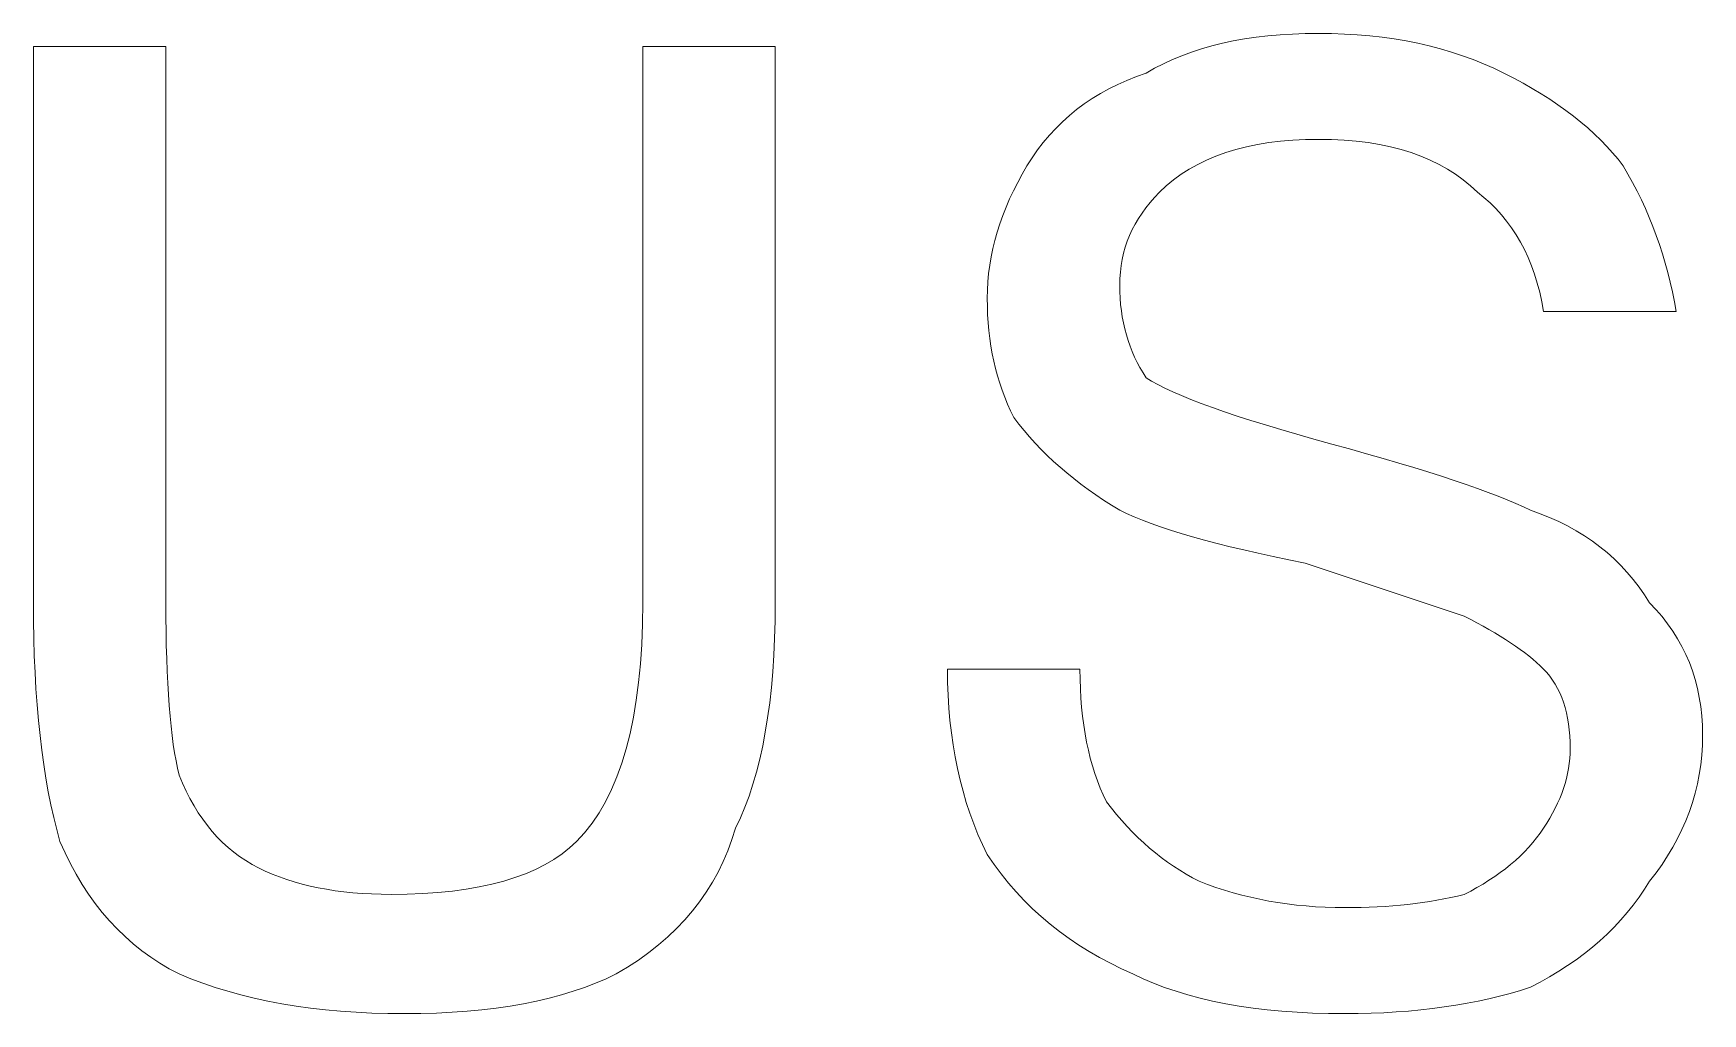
# Model space of a CAD drawing. Extents: x -194 to 239, y -574 to -265.
# Drawn here: x -98.099 to -96.992, y -314.918 to -314.268 of the extents above; entities that cross this region are included whole.
import ezdxf

# ---------------------------------------------------------------- set-up
doc = ezdxf.new("R2010")
doc.units = 0
doc.header["$LTSCALE"] = 0.5
doc.layers.add('VISIBLE', color=7, linetype='CONTINUOUS', lineweight=0)

msp = doc.modelspace()

# ---------------------------------------------------------------- linework, layer by layer
at = {"layer": 'VISIBLE', "color": 7, "lineweight": 5}
for p, q in [((-98.09864, -314.27634), (-98.01079, -314.27634)), ((-98.09864, -314.6453), (-98.09864, -314.27634)), ((-98.01079, -314.27634), (-98.01079, -314.6453)), ((-97.69454, -314.27634), (-97.60669, -314.27634)), ((-97.69454, -314.6453), (-97.69454, -314.27634)), ((-97.60669, -314.27634), (-97.60669, -314.6453)), ((-97.32407, -314.27785), (-97.31724, -314.2759)), ((-97.31724, -314.2759), (-97.3102, -314.27415)), ((-97.3102, -314.27415), (-97.30296, -314.2726)), ((-97.30296, -314.2726), (-97.29552, -314.27126)), ((-97.29552, -314.27126), (-97.28786, -314.27013)), ((-97.28786, -314.27013), (-97.28001, -314.2692)), ((-97.28001, -314.2692), (-97.27194, -314.26848)), ((-97.27194, -314.26848), (-97.26367, -314.26797)), ((-97.26367, -314.26797), (-97.2552, -314.26766)), ((-97.2552, -314.26766), (-97.24651, -314.26756)), ((-97.24651, -314.26756), (-97.2378, -314.26766)), ((-97.2378, -314.26766), (-97.22922, -314.26797)), ((-97.22922, -314.26797), (-97.22078, -314.26848)), ((-97.22078, -314.26848), (-97.21247, -314.2692)), ((-97.21247, -314.2692), (-97.20431, -314.27013)), ((-97.20431, -314.27013), (-97.19628, -314.27126)), ((-97.19628, -314.27126), (-97.18838, -314.2726)), ((-97.18838, -314.2726), (-97.18063, -314.27415)), ((-97.18063, -314.27415), (-97.17301, -314.2759)), ((-97.17301, -314.2759), (-97.16553, -314.27785)), ((-97.34932, -314.28774), (-97.34332, -314.28496)), ((-97.34332, -314.28496), (-97.33711, -314.28238)), ((-97.33711, -314.28238), (-97.33069, -314.28001)), ((-97.33069, -314.28001), (-97.32407, -314.27785)), ((-97.16553, -314.27785), (-97.15819, -314.28001)), ((-97.15819, -314.28001), (-97.15098, -314.28238)), ((-97.15098, -314.28238), (-97.14391, -314.28496)), ((-97.14391, -314.28496), (-97.13698, -314.28774)), ((-97.37348, -314.29872), (-97.3672, -314.29621)), ((-97.3672, -314.29621), (-97.36072, -314.29391)), ((-97.36072, -314.29391), (-97.35512, -314.29072)), ((-97.35512, -314.29072), (-97.34932, -314.28774)), ((-97.13698, -314.28774), (-97.13018, -314.29072)), ((-97.13018, -314.29072), (-97.12353, -314.29391)), ((-97.12353, -314.29391), (-97.11704, -314.29724)), ((-97.11704, -314.29724), (-97.11076, -314.30064)), ((-97.39654, -314.3108), (-97.39108, -314.30747)), ((-97.39108, -314.30747), (-97.38542, -314.30434)), ((-97.38542, -314.30434), (-97.37955, -314.30143)), ((-97.37955, -314.30143), (-97.37348, -314.29872)), ((-97.11076, -314.30064), (-97.10469, -314.3041)), ((-97.10469, -314.3041), (-97.09882, -314.30764)), ((-97.09882, -314.30764), (-97.09316, -314.31124)), ((-97.41167, -314.32202), (-97.40684, -314.31807)), ((-97.40684, -314.31807), (-97.40179, -314.31433)), ((-97.40179, -314.31433), (-97.39654, -314.3108)), ((-97.09316, -314.31124), (-97.0877, -314.31491)), ((-97.0877, -314.31491), (-97.08245, -314.31865)), ((-97.08245, -314.31865), (-97.07741, -314.32246)), ((-97.42495, -314.33509), (-97.42073, -314.33053)), ((-97.42073, -314.33053), (-97.41631, -314.32617)), ((-97.41631, -314.32617), (-97.41167, -314.32202)), ((-97.07741, -314.32246), (-97.07257, -314.32634)), ((-97.07257, -314.32634), (-97.06794, -314.33029)), ((-97.06794, -314.33029), (-97.06351, -314.3343)), ((-97.43278, -314.34484), (-97.42897, -314.33986)), ((-97.42897, -314.33986), (-97.42495, -314.33509)), ((-97.29428, -314.34278), (-97.30128, -314.34456)), ((-97.28701, -314.34127), (-97.29428, -314.34278)), ((-97.27946, -314.34003), (-97.28701, -314.34127)), ((-97.27163, -314.33907), (-97.27946, -314.34003)), ((-97.26353, -314.33838), (-97.27163, -314.33907)), ((-97.25516, -314.33797), (-97.26353, -314.33838)), ((-97.24651, -314.33784), (-97.25516, -314.33797)), ((-97.23787, -314.33797), (-97.24651, -314.33784)), ((-97.22949, -314.33838), (-97.23787, -314.33797)), ((-97.22139, -314.33907), (-97.22949, -314.33838)), ((-97.21357, -314.34003), (-97.22139, -314.33907)), ((-97.20602, -314.34127), (-97.21357, -314.34003)), ((-97.19875, -314.34278), (-97.20602, -314.34127)), ((-97.19175, -314.34456), (-97.19875, -314.34278)), ((-97.06351, -314.3343), (-97.05929, -314.33838)), ((-97.05929, -314.33838), (-97.05527, -314.34254)), ((-97.05527, -314.34254), (-97.05146, -314.34676)), ((-97.43978, -314.35541), (-97.43638, -314.35002)), ((-97.43638, -314.35002), (-97.43278, -314.34484)), ((-97.32063, -314.35156), (-97.32654, -314.35444)), ((-97.31446, -314.34895), (-97.32063, -314.35156)), ((-97.30801, -314.34662), (-97.31446, -314.34895)), ((-97.30128, -314.34456), (-97.30801, -314.34662)), ((-97.18502, -314.34662), (-97.19175, -314.34456)), ((-97.17857, -314.34895), (-97.18502, -314.34662)), ((-97.17239, -314.35156), (-97.17857, -314.34895)), ((-97.16649, -314.35444), (-97.17239, -314.35156)), ((-97.05146, -314.34676), (-97.04786, -314.35105)), ((-97.04786, -314.35105), (-97.04446, -314.35541)), ((-97.44595, -314.36639), (-97.44297, -314.3609)), ((-97.44297, -314.3609), (-97.43978, -314.35541)), ((-97.3426, -314.36474), (-97.3474, -314.36872)), ((-97.33752, -314.36103), (-97.3426, -314.36474)), ((-97.33216, -314.3576), (-97.33752, -314.36103)), ((-97.32654, -314.35444), (-97.33216, -314.3576)), ((-97.16086, -314.3576), (-97.16649, -314.35444)), ((-97.15551, -314.36103), (-97.16086, -314.3576)), ((-97.15043, -314.36474), (-97.15551, -314.36103)), ((-97.14563, -314.36872), (-97.15043, -314.36474)), ((-97.04446, -314.35541), (-97.04124, -314.36093)), ((-97.04124, -314.36093), (-97.03815, -314.36652)), ((-97.45131, -314.37737), (-97.44873, -314.37188)), ((-97.44873, -314.37188), (-97.44595, -314.36639)), ((-97.35193, -314.37297), (-97.35512, -314.3763)), ((-97.3474, -314.36872), (-97.35193, -314.37297)), ((-97.1411, -314.37297), (-97.14563, -314.36872)), ((-97.13681, -314.37637), (-97.1411, -314.37297)), ((-97.03815, -314.36652), (-97.0352, -314.37219)), ((-97.0352, -314.37219), (-97.03238, -314.37792)), ((-97.45584, -314.38835), (-97.45368, -314.38286)), ((-97.45368, -314.38286), (-97.45131, -314.37737)), ((-97.36346, -314.3867), (-97.36583, -314.3903)), ((-97.36089, -314.38317), (-97.36346, -314.3867)), ((-97.35811, -314.3797), (-97.36089, -314.38317)), ((-97.35512, -314.3763), (-97.35811, -314.3797)), ((-97.13272, -314.37998), (-97.13681, -314.37637)), ((-97.12885, -314.38378), (-97.13272, -314.37998)), ((-97.12517, -314.3878), (-97.12885, -314.38378)), ((-97.03238, -314.37792), (-97.02971, -314.38372)), ((-97.02971, -314.38372), (-97.02717, -314.38958)), ((-97.45954, -314.39933), (-97.45779, -314.39384)), ((-97.45779, -314.39384), (-97.45584, -314.38835)), ((-97.36995, -314.39772), (-97.3717, -314.40153)), ((-97.36799, -314.39398), (-97.36995, -314.39772)), ((-97.36583, -314.3903), (-97.36799, -314.39398)), ((-97.12171, -314.39202), (-97.12517, -314.3878)), ((-97.11845, -314.39645), (-97.12171, -314.39202)), ((-97.11539, -314.40108), (-97.11845, -314.39645)), ((-97.02717, -314.38958), (-97.02477, -314.39552)), ((-97.02477, -314.39552), (-97.0225, -314.40153)), ((-97.46243, -314.41031), (-97.46109, -314.40482)), ((-97.46109, -314.40482), (-97.45954, -314.39933)), ((-97.37458, -314.40935), (-97.37571, -314.41336)), ((-97.37324, -314.4054), (-97.37458, -314.40935)), ((-97.3717, -314.40153), (-97.37324, -314.4054)), ((-97.11255, -314.40592), (-97.11539, -314.40108)), ((-97.1099, -314.41096), (-97.11255, -314.40592)), ((-97.0225, -314.40153), (-97.02037, -314.4076)), ((-97.02037, -314.4076), (-97.01838, -314.41374)), ((-97.46449, -314.42129), (-97.46356, -314.4158)), ((-97.46356, -314.4158), (-97.46243, -314.41031)), ((-97.37664, -314.41745), (-97.37736, -314.4216)), ((-97.37571, -314.41336), (-97.37664, -314.41745)), ((-97.10747, -314.41621), (-97.1099, -314.41096)), ((-97.10524, -314.42167), (-97.10747, -314.41621)), ((-97.01838, -314.41374), (-97.01653, -314.41995)), ((-97.01653, -314.41995), (-97.01482, -314.42623)), ((-97.46572, -314.43227), (-97.46521, -314.42678)), ((-97.46521, -314.42678), (-97.46449, -314.42129)), ((-97.37818, -314.43011), (-97.37828, -314.43447)), ((-97.37787, -314.42582), (-97.37818, -314.43011)), ((-97.37736, -314.4216), (-97.37787, -314.42582)), ((-97.10321, -314.42733), (-97.10524, -314.42167)), ((-97.10139, -314.4332), (-97.10321, -314.42733)), ((-97.01482, -314.42623), (-97.01324, -314.43258)), ((-97.46613, -314.44325), (-97.46603, -314.43776)), ((-97.46603, -314.43776), (-97.46572, -314.43227)), ((-97.37828, -314.43447), (-97.37822, -314.43883)), ((-97.37822, -314.43883), (-97.37801, -314.44312)), ((-97.09978, -314.43927), (-97.10139, -314.4332)), ((-97.09837, -314.44555), (-97.09978, -314.43927)), ((-97.01324, -314.43258), (-97.0118, -314.439)), ((-97.0118, -314.439), (-97.01049, -314.44548)), ((-97.46606, -314.44871), (-97.46613, -314.44325)), ((-97.46586, -314.4541), (-97.46606, -314.44871)), ((-97.37801, -314.44312), (-97.37767, -314.44734)), ((-97.37767, -314.44734), (-97.37719, -314.45149)), ((-97.37719, -314.45149), (-97.37657, -314.45557)), ((-97.09717, -314.45204), (-97.09837, -314.44555)), ((-97.00932, -314.45204), (-97.09717, -314.45204)), ((-97.01049, -314.44548), (-97.00932, -314.45204)), ((-97.46551, -314.45942), (-97.46586, -314.4541)), ((-97.46503, -314.46467), (-97.46551, -314.45942)), ((-97.46442, -314.46985), (-97.46503, -314.46467)), ((-97.37657, -314.45557), (-97.37581, -314.45959)), ((-97.37581, -314.45959), (-97.37492, -314.46353)), ((-97.37492, -314.46353), (-97.37389, -314.46741)), ((-97.46366, -314.47496), (-97.46442, -314.46985)), ((-97.46277, -314.48), (-97.46366, -314.47496)), ((-97.37389, -314.46741), (-97.37273, -314.47122)), ((-97.37273, -314.47122), (-97.37142, -314.47496)), ((-97.37142, -314.47496), (-97.36998, -314.47863)), ((-97.46174, -314.48498), (-97.46277, -314.48)), ((-97.46057, -314.48989), (-97.46174, -314.48498)), ((-97.36998, -314.47863), (-97.3684, -314.48224)), ((-97.3684, -314.48224), (-97.36669, -314.48577)), ((-97.36669, -314.48577), (-97.36483, -314.48924)), ((-97.45927, -314.49473), (-97.46057, -314.48989)), ((-97.45783, -314.4995), (-97.45927, -314.49473)), ((-97.36483, -314.48924), (-97.36284, -314.49263)), ((-97.36284, -314.49263), (-97.36072, -314.49596)), ((-97.36072, -314.49596), (-97.35715, -314.49819)), ((-97.45625, -314.5042), (-97.45783, -314.4995)), ((-97.45453, -314.50883), (-97.45625, -314.5042)), ((-97.45268, -314.51339), (-97.45453, -314.50883)), ((-97.35715, -314.49819), (-97.35303, -314.50049)), ((-97.35303, -314.50049), (-97.34836, -314.50286)), ((-97.34836, -314.50286), (-97.34315, -314.5053)), ((-97.34315, -314.5053), (-97.33738, -314.5078)), ((-97.33738, -314.5078), (-97.33107, -314.51037)), ((-97.45069, -314.51789), (-97.45268, -314.51339)), ((-97.44856, -314.52232), (-97.45069, -314.51789)), ((-97.33107, -314.51037), (-97.3242, -314.51302)), ((-97.3242, -314.51302), (-97.31679, -314.51573)), ((-97.31679, -314.51573), (-97.30883, -314.51851)), ((-97.30883, -314.51851), (-97.30032, -314.52136)), ((-97.4452, -314.52667), (-97.44856, -314.52232)), ((-97.4417, -314.53096), (-97.4452, -314.52667)), ((-97.43806, -314.53518), (-97.4417, -314.53096)), ((-97.30032, -314.52136), (-97.29126, -314.52427)), ((-97.29126, -314.52427), (-97.28165, -314.52726)), ((-97.28165, -314.52726), (-97.27149, -314.53031)), ((-97.27149, -314.53031), (-97.26079, -314.53343)), ((-97.43429, -314.53934), (-97.43806, -314.53518)), ((-97.43038, -314.54342), (-97.43429, -314.53934)), ((-97.26079, -314.53343), (-97.24953, -314.53663)), ((-97.24953, -314.53663), (-97.23773, -314.53989)), ((-97.23773, -314.53989), (-97.22589, -314.54315)), ((-97.42633, -314.54743), (-97.43038, -314.54342)), ((-97.42214, -314.55138), (-97.42633, -314.54743)), ((-97.41782, -314.55526), (-97.42214, -314.55138)), ((-97.22589, -314.54315), (-97.21453, -314.54634)), ((-97.21453, -314.54634), (-97.20365, -314.54946)), ((-97.20365, -314.54946), (-97.19326, -314.55251)), ((-97.19326, -314.55251), (-97.18334, -314.5555)), ((-97.41336, -314.55907), (-97.41782, -314.55526)), ((-97.40876, -314.56281), (-97.41336, -314.55907)), ((-97.40402, -314.56648), (-97.40876, -314.56281)), ((-97.18334, -314.5555), (-97.1739, -314.55842)), ((-97.1739, -314.55842), (-97.16495, -314.56126)), ((-97.16495, -314.56126), (-97.15647, -314.56404)), ((-97.15647, -314.56404), (-97.14847, -314.56675)), ((-97.39915, -314.57008), (-97.40402, -314.56648)), ((-97.39414, -314.57362), (-97.39915, -314.57008)), ((-97.38899, -314.57708), (-97.39414, -314.57362)), ((-97.14847, -314.56675), (-97.14096, -314.5694)), ((-97.14096, -314.5694), (-97.13392, -314.57197)), ((-97.13392, -314.57197), (-97.12737, -314.57448)), ((-97.12737, -314.57448), (-97.1213, -314.57691)), ((-97.38371, -314.58048), (-97.38899, -314.57708)), ((-97.37828, -314.58381), (-97.38371, -314.58048)), ((-97.37369, -314.58601), (-97.37828, -314.58381)), ((-97.36868, -314.5882), (-97.37369, -314.58601)), ((-97.1213, -314.57691), (-97.1157, -314.57928)), ((-97.1157, -314.57928), (-97.11059, -314.58158)), ((-97.11059, -314.58158), (-97.10596, -314.58381)), ((-97.10596, -314.58381), (-97.09947, -314.58611)), ((-97.09947, -314.58611), (-97.09319, -314.58861)), ((-97.36325, -314.5904), (-97.36868, -314.5882)), ((-97.35742, -314.59259), (-97.36325, -314.5904)), ((-97.35118, -314.59479), (-97.35742, -314.59259)), ((-97.34452, -314.59699), (-97.35118, -314.59479)), ((-97.33745, -314.59918), (-97.34452, -314.59699)), ((-97.09319, -314.58861), (-97.08712, -314.59132)), ((-97.08712, -314.59132), (-97.08125, -314.59424)), ((-97.08125, -314.59424), (-97.07559, -314.59736)), ((-97.07559, -314.59736), (-97.07013, -314.60069)), ((-97.32997, -314.60138), (-97.33745, -314.59918)), ((-97.32208, -314.60357), (-97.32997, -314.60138)), ((-97.31377, -314.60577), (-97.32208, -314.60357)), ((-97.30506, -314.60797), (-97.31377, -314.60577)), ((-97.29593, -314.61016), (-97.30506, -314.60797)), ((-97.07013, -314.60069), (-97.06488, -314.60423)), ((-97.06488, -314.60423), (-97.05984, -314.60797)), ((-97.05984, -314.60797), (-97.055, -314.61191)), ((-97.28639, -314.61236), (-97.29593, -314.61016)), ((-97.27644, -314.61456), (-97.28639, -314.61236)), ((-97.26607, -314.61675), (-97.27644, -314.61456)), ((-97.2553, -314.61895), (-97.26607, -314.61675)), ((-97.14988, -314.65409), (-97.2553, -314.61895)), ((-97.055, -314.61191), (-97.05037, -314.61607)), ((-97.05037, -314.61607), (-97.04594, -314.62042)), ((-97.04594, -314.62042), (-97.04172, -314.62499)), ((-97.04172, -314.62499), (-97.0377, -314.62976)), ((-97.0377, -314.62976), (-97.03389, -314.63473)), ((-97.03389, -314.63473), (-97.03029, -314.63992)), ((-97.03029, -314.63992), (-97.02689, -314.6453)), ((-98.09857, -314.65724), (-98.09864, -314.6453)), ((-98.01079, -314.6453), (-98.01075, -314.65501)), ((-97.69471, -314.6593), (-97.69454, -314.6453)), ((-97.60669, -314.6453), (-97.60679, -314.65721)), ((-97.02689, -314.6453), (-97.02264, -314.64976)), ((-97.02264, -314.64976), (-97.01866, -314.65436)), ((-98.09836, -314.66891), (-98.09857, -314.65724)), ((-98.01075, -314.65501), (-98.01065, -314.66438)), ((-97.69522, -314.67276), (-97.69471, -314.6593)), ((-97.60679, -314.65721), (-97.6071, -314.66877)), ((-97.14556, -314.65628), (-97.14988, -314.65409)), ((-97.14137, -314.65848), (-97.14556, -314.65628)), ((-97.13732, -314.66068), (-97.14137, -314.65848)), ((-97.13341, -314.66287), (-97.13732, -314.66068)), ((-97.12963, -314.66507), (-97.13341, -314.66287)), ((-97.01866, -314.65436), (-97.01495, -314.6591)), ((-97.01495, -314.6591), (-97.01152, -314.66397)), ((-97.01152, -314.66397), (-97.00836, -314.66898)), ((-98.09802, -314.6803), (-98.09836, -314.66891)), ((-98.01065, -314.66438), (-98.01048, -314.67341)), ((-98.01048, -314.67341), (-98.01024, -314.68209)), ((-97.69608, -314.68566), (-97.69522, -314.67276)), ((-97.6071, -314.66877), (-97.60762, -314.68)), ((-97.126, -314.66726), (-97.12963, -314.66507)), ((-97.1225, -314.66946), (-97.126, -314.66726)), ((-97.11913, -314.67166), (-97.1225, -314.66946)), ((-97.11591, -314.67385), (-97.11913, -314.67166)), ((-97.11282, -314.67605), (-97.11591, -314.67385)), ((-97.00836, -314.66898), (-97.00548, -314.67413)), ((-97.00548, -314.67413), (-97.00287, -314.67941)), ((-98.09754, -314.69142), (-98.09802, -314.6803)), ((-98.01024, -314.68209), (-98.00993, -314.69043)), ((-97.69728, -314.69801), (-97.69608, -314.68566)), ((-97.60762, -314.68), (-97.60834, -314.69087)), ((-97.10987, -314.67825), (-97.11282, -314.67605)), ((-97.10706, -314.68044), (-97.10987, -314.67825)), ((-97.10438, -314.68264), (-97.10706, -314.68044)), ((-97.10184, -314.68483), (-97.10438, -314.68264)), ((-97.09944, -314.68703), (-97.10184, -314.68483)), ((-97.00287, -314.67941), (-97.00054, -314.68483)), ((-97.00054, -314.68483), (-96.99848, -314.69039)), ((-98.09692, -314.70227), (-98.09754, -314.69142)), ((-98.00993, -314.69043), (-98.00955, -314.69842)), ((-97.60834, -314.69087), (-97.60926, -314.70141)), ((-97.49249, -314.68923), (-97.40464, -314.68923)), ((-97.49238, -314.69794), (-97.49249, -314.68923)), ((-97.40464, -314.68923), (-97.40457, -314.69575)), ((-97.40457, -314.69575), (-97.40436, -314.70213)), ((-97.09717, -314.68923), (-97.09944, -314.68703)), ((-97.09504, -314.69149), (-97.09717, -314.68923)), ((-97.09305, -314.69389), (-97.09504, -314.69149)), ((-97.0912, -314.69643), (-97.09305, -314.69389)), ((-97.08949, -314.69911), (-97.0912, -314.69643)), ((-96.99848, -314.69039), (-96.9967, -314.69609)), ((-96.9967, -314.69609), (-96.99519, -314.70192)), ((-98.09616, -314.71284), (-98.09692, -314.70227)), ((-98.00955, -314.69842), (-98.00911, -314.70608)), ((-98.00911, -314.70608), (-98.00859, -314.71338)), ((-97.69883, -314.70982), (-97.69728, -314.69801)), ((-97.60926, -314.70141), (-97.61039, -314.7116)), ((-97.49207, -314.70652), (-97.49238, -314.69794)), ((-97.49156, -314.71496), (-97.49207, -314.70652)), ((-97.40436, -314.70213), (-97.40402, -314.70837)), ((-97.08791, -314.70192), (-97.08949, -314.69911)), ((-97.08647, -314.70487), (-97.08791, -314.70192)), ((-97.08516, -314.70796), (-97.08647, -314.70487)), ((-97.084, -314.71119), (-97.08516, -314.70796)), ((-96.99519, -314.70192), (-96.99395, -314.70789)), ((-96.99395, -314.70789), (-96.99299, -314.714)), ((-98.09527, -314.72313), (-98.09616, -314.71284)), ((-98.00859, -314.71338), (-98.00801, -314.72035)), ((-97.70071, -314.72107), (-97.69883, -314.70982)), ((-97.61039, -314.7116), (-97.61173, -314.72145)), ((-97.49084, -314.72327), (-97.49156, -314.71496)), ((-97.40402, -314.70837), (-97.40354, -314.71448)), ((-97.40354, -314.71448), (-97.40292, -314.72045)), ((-97.08297, -314.71455), (-97.084, -314.71119)), ((-97.08207, -314.71805), (-97.08297, -314.71455)), ((-97.08132, -314.72169), (-97.08207, -314.71805)), ((-96.99299, -314.714), (-96.9923, -314.72025)), ((-98.09424, -314.73315), (-98.09527, -314.72313)), ((-98.00801, -314.72035), (-98.00736, -314.72697)), ((-98.00736, -314.72697), (-98.00664, -314.73325)), ((-97.70294, -314.73178), (-97.70071, -314.72107)), ((-97.61173, -314.72145), (-97.61328, -314.73095)), ((-97.48991, -314.73143), (-97.49084, -314.72327)), ((-97.40292, -314.72045), (-97.40217, -314.72629)), ((-97.40217, -314.72629), (-97.40128, -314.73198)), ((-97.0807, -314.72546), (-97.08132, -314.72169)), ((-97.08022, -314.72938), (-97.0807, -314.72546)), ((-97.07988, -314.73342), (-97.08022, -314.72938)), ((-96.9923, -314.72025), (-96.99189, -314.72663)), ((-96.99189, -314.72663), (-96.99176, -314.73315)), ((-98.09308, -314.7429), (-98.09424, -314.73315)), ((-98.00664, -314.73325), (-98.00585, -314.73919)), ((-98.00585, -314.73919), (-98.00499, -314.74478)), ((-97.70552, -314.74194), (-97.70294, -314.73178)), ((-97.61503, -314.74012), (-97.61698, -314.74894)), ((-97.61328, -314.73095), (-97.61503, -314.74012)), ((-97.48878, -314.73946), (-97.48991, -314.73143)), ((-97.48744, -314.74736), (-97.48878, -314.73946)), ((-97.40128, -314.73198), (-97.40025, -314.73754)), ((-97.40025, -314.73754), (-97.39908, -314.74296)), ((-97.07967, -314.73761), (-97.07988, -314.73342)), ((-97.0796, -314.74194), (-97.07967, -314.73761)), ((-96.99189, -314.7397), (-96.9923, -314.74619)), ((-96.99176, -314.73315), (-96.99189, -314.7397)), ((-98.09177, -314.75237), (-98.09308, -314.7429)), ((-98.09033, -314.76156), (-98.09177, -314.75237)), ((-98.00499, -314.74478), (-98.00406, -314.75003)), ((-98.00406, -314.75003), (-98.00307, -314.75494)), ((-97.71169, -314.7606), (-97.70843, -314.75154)), ((-97.70843, -314.75154), (-97.70552, -314.74194)), ((-97.61698, -314.74894), (-97.61915, -314.75741)), ((-97.4859, -314.75511), (-97.48744, -314.74736)), ((-97.39908, -314.74296), (-97.39778, -314.74825)), ((-97.39778, -314.74825), (-97.39633, -314.7534)), ((-97.0807, -314.75511), (-97.08022, -314.75182)), ((-97.08022, -314.75182), (-97.07988, -314.74852)), ((-97.07988, -314.74852), (-97.07967, -314.74523)), ((-97.07967, -314.74523), (-97.0796, -314.74194)), ((-96.9923, -314.74619), (-96.99299, -314.75261)), ((-98.08875, -314.77049), (-98.09033, -314.76156)), ((-98.00307, -314.75494), (-98.002, -314.7595)), ((-98.002, -314.7595), (-97.99974, -314.76489)), ((-97.7153, -314.76911), (-97.71169, -314.7606)), ((-97.61915, -314.75741), (-97.62151, -314.76554)), ((-97.48415, -314.76273), (-97.4859, -314.75511)), ((-97.48219, -314.77021), (-97.48415, -314.76273)), ((-97.39633, -314.7534), (-97.39476, -314.75841)), ((-97.39476, -314.75841), (-97.39304, -314.76328)), ((-97.39304, -314.76328), (-97.39119, -314.76801)), ((-97.08297, -314.765), (-97.08207, -314.7617)), ((-97.08207, -314.7617), (-97.08132, -314.75841)), ((-97.08132, -314.75841), (-97.0807, -314.75511)), ((-96.99395, -314.75896), (-96.99519, -314.76524)), ((-96.99299, -314.75261), (-96.99395, -314.75896)), ((-98.08704, -314.77913), (-98.08875, -314.77049)), ((-97.99974, -314.76489), (-97.99734, -314.77007)), ((-97.99734, -314.77007), (-97.9948, -314.77505)), ((-97.71924, -314.77707), (-97.7153, -314.76911)), ((-97.62409, -314.77333), (-97.62687, -314.78078)), ((-97.62151, -314.76554), (-97.62409, -314.77333)), ((-97.48003, -314.77755), (-97.48219, -314.77021)), ((-97.39119, -314.76801), (-97.3892, -314.77261)), ((-97.3892, -314.77261), (-97.38707, -314.77707)), ((-97.08647, -314.77488), (-97.08516, -314.77158)), ((-97.08516, -314.77158), (-97.084, -314.76829)), ((-97.084, -314.76829), (-97.08297, -314.765)), ((-96.9967, -314.77145), (-96.99848, -314.77759)), ((-96.99519, -314.76524), (-96.9967, -314.77145)), ((-98.08518, -314.78751), (-98.08704, -314.77913)), ((-97.9948, -314.77505), (-97.99212, -314.77982)), ((-97.99212, -314.77982), (-97.98931, -314.78438)), ((-97.98931, -314.78438), (-97.98636, -314.78874)), ((-97.72817, -314.79135), (-97.72353, -314.78449)), ((-97.72353, -314.78449), (-97.71924, -314.77707)), ((-97.62687, -314.78078), (-97.62985, -314.78788)), ((-97.47766, -314.78476), (-97.48003, -314.77755)), ((-97.47509, -314.79183), (-97.47766, -314.78476)), ((-97.38707, -314.77707), (-97.38374, -314.7814)), ((-97.38374, -314.7814), (-97.38034, -314.78558)), ((-97.38034, -314.78558), (-97.37688, -314.78963)), ((-97.09305, -314.78806), (-97.0912, -314.78476)), ((-97.0912, -314.78476), (-97.08949, -314.78147)), ((-97.08949, -314.78147), (-97.08791, -314.77817)), ((-97.08791, -314.77817), (-97.08647, -314.77488)), ((-97.00054, -314.78366), (-97.00287, -314.78967)), ((-96.99848, -314.77759), (-97.00054, -314.78366)), ((-98.08319, -314.7956), (-98.08518, -314.78751)), ((-98.08107, -314.80343), (-98.08319, -314.7956)), ((-97.98636, -314.78874), (-97.98327, -314.79289)), ((-97.98327, -314.79289), (-97.98004, -314.79684)), ((-97.73314, -314.79766), (-97.72817, -314.79135)), ((-97.63304, -314.79464), (-97.63541, -314.80223)), ((-97.62985, -314.78788), (-97.63304, -314.79464)), ((-97.47231, -314.79876), (-97.47509, -314.79183)), ((-97.37688, -314.78963), (-97.37334, -314.79355)), ((-97.37334, -314.79355), (-97.36974, -314.79732)), ((-97.09944, -314.7979), (-97.09717, -314.79464)), ((-97.09717, -314.79464), (-97.09504, -314.79135)), ((-97.09504, -314.79135), (-97.09305, -314.78806)), ((-97.00548, -314.7956), (-97.00836, -314.80147)), ((-97.00287, -314.78967), (-97.00548, -314.7956)), ((-98.07767, -314.81098), (-98.08107, -314.80343)), ((-97.98004, -314.79684), (-97.97668, -314.80058)), ((-97.97668, -314.80058), (-97.97318, -314.80411)), ((-97.97318, -314.80411), (-97.96954, -314.80744)), ((-97.96954, -314.80744), (-97.96577, -314.81057)), ((-97.74807, -314.81166), (-97.74306, -314.80768)), ((-97.74306, -314.80768), (-97.73846, -314.80343)), ((-97.73846, -314.80343), (-97.73314, -314.79766)), ((-97.63541, -314.80223), (-97.63812, -314.80961)), ((-97.46932, -314.80556), (-97.47231, -314.79876)), ((-97.46613, -314.81221), (-97.46932, -314.80556)), ((-97.36974, -314.79732), (-97.36607, -314.80096)), ((-97.36607, -314.80096), (-97.36233, -314.80446)), ((-97.36233, -314.80446), (-97.35852, -314.80782)), ((-97.35852, -314.80782), (-97.35464, -314.81105)), ((-97.10987, -314.81026), (-97.10706, -314.80727)), ((-97.10706, -314.80727), (-97.10438, -314.80422)), ((-97.10438, -314.80422), (-97.10184, -314.80109)), ((-97.10184, -314.80109), (-97.09944, -314.7979)), ((-97.01152, -314.80727), (-97.01495, -314.813)), ((-97.00836, -314.80147), (-97.01152, -314.80727)), ((-98.07407, -314.81825), (-98.07767, -314.81098)), ((-98.07026, -314.82525), (-98.07407, -314.81825)), ((-97.96577, -314.81057), (-97.96185, -314.81348)), ((-97.96185, -314.81348), (-97.9578, -314.81619)), ((-97.9578, -314.81619), (-97.95362, -314.8187)), ((-97.95362, -314.8187), (-97.94929, -314.821)), ((-97.76557, -314.82196), (-97.75932, -314.8188)), ((-97.75932, -314.8188), (-97.75349, -314.81537)), ((-97.75349, -314.81537), (-97.74807, -314.81166)), ((-97.64118, -314.81678), (-97.64457, -314.82374)), ((-97.63812, -314.80961), (-97.64118, -314.81678)), ((-97.46164, -314.8187), (-97.46613, -314.81221)), ((-97.45694, -314.82498), (-97.46164, -314.8187)), ((-97.35464, -314.81105), (-97.3507, -314.81413)), ((-97.3507, -314.81413), (-97.34668, -314.81709)), ((-97.34668, -314.81709), (-97.3426, -314.8199)), ((-97.1225, -314.82151), (-97.11913, -314.8188)), ((-97.11913, -314.8188), (-97.11591, -314.81602)), ((-97.11591, -314.81602), (-97.11282, -314.81317)), ((-97.11282, -314.81317), (-97.10987, -314.81026)), ((-97.01866, -314.81866), (-97.02264, -314.82426)), ((-97.01495, -314.813), (-97.01866, -314.81866)), ((-98.06624, -314.83198), (-98.07026, -314.82525)), ((-97.94929, -314.821), (-97.94483, -314.82313)), ((-97.94483, -314.82313), (-97.94024, -314.82512)), ((-97.94024, -314.82512), (-97.9355, -314.82697)), ((-97.9355, -314.82697), (-97.93063, -314.82868)), ((-97.93063, -314.82868), (-97.92562, -314.83026)), ((-97.79467, -314.83184), (-97.78678, -314.82978)), ((-97.78678, -314.82978), (-97.7793, -314.82745)), ((-97.7793, -314.82745), (-97.77223, -314.82484)), ((-97.77223, -314.82484), (-97.76557, -314.82196)), ((-97.64457, -314.82374), (-97.64831, -314.8305)), ((-97.45203, -314.83105), (-97.45694, -314.82498)), ((-97.3426, -314.8199), (-97.33844, -314.82258)), ((-97.33844, -314.82258), (-97.33422, -314.82512)), ((-97.33422, -314.82512), (-97.32993, -314.82752)), ((-97.32993, -314.82752), (-97.32558, -314.82978)), ((-97.32558, -314.82978), (-97.32005, -314.83191)), ((-97.13732, -314.83167), (-97.13341, -314.82923)), ((-97.13341, -314.82923), (-97.12963, -314.82673)), ((-97.12963, -314.82673), (-97.126, -314.82415)), ((-97.126, -314.82415), (-97.1225, -314.82151)), ((-97.02689, -314.82978), (-97.03029, -314.8352)), ((-97.02264, -314.82426), (-97.02689, -314.82978)), ((-98.06202, -314.83843), (-98.06624, -314.83198)), ((-98.05759, -314.84461), (-98.06202, -314.83843)), ((-97.92562, -314.83026), (-97.92047, -314.8317)), ((-97.92047, -314.8317), (-97.91518, -314.83301)), ((-97.91518, -314.83301), (-97.90976, -314.83418)), ((-97.90976, -314.83418), (-97.9042, -314.8352)), ((-97.9042, -314.8352), (-97.89851, -314.8361)), ((-97.89851, -314.8361), (-97.89267, -314.83685)), ((-97.89267, -314.83685), (-97.8867, -314.83747)), ((-97.8867, -314.83747), (-97.88059, -314.83795)), ((-97.88059, -314.83795), (-97.87435, -314.83829)), ((-97.87435, -314.83829), (-97.86797, -314.8385)), ((-97.86797, -314.8385), (-97.86145, -314.83857)), ((-97.86145, -314.83857), (-97.85067, -314.83843)), ((-97.85067, -314.83843), (-97.84031, -314.83802)), ((-97.84031, -314.83802), (-97.83036, -314.83733)), ((-97.83036, -314.83733), (-97.82082, -314.83637)), ((-97.82082, -314.83637), (-97.81169, -314.83514)), ((-97.81169, -314.83514), (-97.80297, -314.83363)), ((-97.80297, -314.83363), (-97.79467, -314.83184)), ((-97.6524, -314.83706), (-97.65682, -314.84341)), ((-97.64831, -314.8305), (-97.6524, -314.83706)), ((-97.44692, -314.83692), (-97.45203, -314.83105)), ((-97.4416, -314.84258), (-97.44692, -314.83692)), ((-97.32005, -314.83191), (-97.31446, -314.8339)), ((-97.31446, -314.8339), (-97.3088, -314.83575)), ((-97.3088, -314.83575), (-97.30307, -314.83747)), ((-97.30307, -314.83747), (-97.29727, -314.83905)), ((-97.29727, -314.83905), (-97.2914, -314.84049)), ((-97.2914, -314.84049), (-97.28546, -314.84179)), ((-97.16337, -314.84155), (-97.1588, -314.84063)), ((-97.1588, -314.84063), (-97.15431, -314.83963)), ((-97.15431, -314.83963), (-97.14988, -314.83857)), ((-97.14988, -314.83857), (-97.14556, -314.83634)), ((-97.14556, -314.83634), (-97.14137, -314.83404)), ((-97.14137, -314.83404), (-97.13732, -314.83167)), ((-97.03389, -314.84049), (-97.0377, -314.84564)), ((-97.03029, -314.8352), (-97.03389, -314.84049)), ((-98.05296, -314.85051), (-98.05759, -314.84461)), ((-98.04812, -314.85614), (-98.05296, -314.85051)), ((-97.66159, -314.84955), (-97.66671, -314.85548)), ((-97.65682, -314.84341), (-97.66159, -314.84955)), ((-97.43607, -314.84804), (-97.4416, -314.84258)), ((-97.43034, -314.85329), (-97.43607, -314.84804)), ((-97.28546, -314.84179), (-97.27946, -314.84296)), ((-97.27946, -314.84296), (-97.27338, -314.84399)), ((-97.27338, -314.84399), (-97.26724, -314.84488)), ((-97.26724, -314.84488), (-97.26103, -314.84564)), ((-97.26103, -314.84564), (-97.25475, -314.84625)), ((-97.25475, -314.84625), (-97.2484, -314.84673)), ((-97.2484, -314.84673), (-97.24198, -314.84708)), ((-97.24198, -314.84708), (-97.2355, -314.84728)), ((-97.2355, -314.84728), (-97.22894, -314.84735)), ((-97.22894, -314.84735), (-97.22349, -314.84732)), ((-97.22349, -314.84732), (-97.2181, -314.84721)), ((-97.2181, -314.84721), (-97.21278, -314.84704)), ((-97.21278, -314.84704), (-97.20753, -314.8468)), ((-97.20753, -314.8468), (-97.20235, -314.84649)), ((-97.20235, -314.84649), (-97.19724, -314.84612)), ((-97.19724, -314.84612), (-97.19219, -314.84567)), ((-97.19219, -314.84567), (-97.18722, -314.84516)), ((-97.18722, -314.84516), (-97.18231, -314.84457)), ((-97.18231, -314.84457), (-97.17747, -314.84392)), ((-97.17747, -314.84392), (-97.1727, -314.8432)), ((-97.1727, -314.8432), (-97.168, -314.84241)), ((-97.168, -314.84241), (-97.16337, -314.84155)), ((-97.04172, -314.85065), (-97.04594, -314.85552)), ((-97.0377, -314.84564), (-97.04172, -314.85065)), ((-98.04308, -314.86149), (-98.04812, -314.85614)), ((-98.03783, -314.86657), (-98.04308, -314.86149)), ((-97.67216, -314.86122), (-97.67796, -314.86674)), ((-97.66671, -314.85548), (-97.67216, -314.86122)), ((-97.4244, -314.85833), (-97.43034, -314.85329)), ((-97.41826, -314.86317), (-97.4244, -314.85833)), ((-97.41191, -314.8678), (-97.41826, -314.86317)), ((-97.05037, -314.86025), (-97.055, -314.86485)), ((-97.04594, -314.85552), (-97.05037, -314.86025)), ((-98.03237, -314.87137), (-98.03783, -314.86657)), ((-98.02671, -314.8759), (-98.03237, -314.87137)), ((-97.6841, -314.87206), (-97.69059, -314.87717)), ((-97.67796, -314.86674), (-97.6841, -314.87206)), ((-97.40536, -314.87223), (-97.41191, -314.8678)), ((-97.3986, -314.87645), (-97.40536, -314.87223)), ((-97.06488, -314.87364), (-97.07013, -314.87782)), ((-97.05984, -314.86931), (-97.06488, -314.87364)), ((-97.055, -314.86485), (-97.05984, -314.86931)), ((-98.02084, -314.88016), (-98.02671, -314.8759)), ((-98.01477, -314.88414), (-98.02084, -314.88016)), ((-98.00849, -314.88784), (-98.01477, -314.88414)), ((-97.69742, -314.88208), (-97.70459, -314.88678)), ((-97.69059, -314.87717), (-97.69742, -314.88208)), ((-97.39163, -314.88047), (-97.3986, -314.87645)), ((-97.38446, -314.88428), (-97.39163, -314.88047)), ((-97.37708, -314.88788), (-97.38446, -314.88428)), ((-97.07559, -314.88187), (-97.08125, -314.88579)), ((-97.07013, -314.87782), (-97.07559, -314.88187)), ((-98.002, -314.89128), (-98.00849, -314.88784)), ((-97.99421, -314.89447), (-98.002, -314.89128)), ((-97.98622, -314.89745), (-97.99421, -314.89447)), ((-97.71883, -314.89447), (-97.72583, -314.89745)), ((-97.71211, -314.89128), (-97.71883, -314.89447)), ((-97.70459, -314.88678), (-97.71211, -314.89128)), ((-97.3695, -314.89128), (-97.37708, -314.88788)), ((-97.36277, -314.89447), (-97.3695, -314.89128)), ((-97.35577, -314.89745), (-97.36277, -314.89447)), ((-97.09319, -314.8932), (-97.09947, -314.8967)), ((-97.08712, -314.88956), (-97.09319, -314.8932)), ((-97.08125, -314.88579), (-97.08712, -314.88956)), ((-97.97802, -314.90023), (-97.98622, -314.89745)), ((-97.96961, -314.90281), (-97.97802, -314.90023)), ((-97.961, -314.90517), (-97.96961, -314.90281)), ((-97.95218, -314.90734), (-97.961, -314.90517)), ((-97.94315, -314.90929), (-97.95218, -314.90734)), ((-97.75658, -314.90734), (-97.76495, -314.90929)), ((-97.74848, -314.90517), (-97.75658, -314.90734)), ((-97.74066, -314.90281), (-97.74848, -314.90517)), ((-97.73311, -314.90023), (-97.74066, -314.90281)), ((-97.72583, -314.89745), (-97.73311, -314.90023)), ((-97.3485, -314.90023), (-97.35577, -314.89745)), ((-97.34095, -314.90281), (-97.3485, -314.90023)), ((-97.33313, -314.90517), (-97.34095, -314.90281)), ((-97.32503, -314.90734), (-97.33313, -314.90517)), ((-97.31665, -314.90929), (-97.32503, -314.90734)), ((-97.12634, -314.90603), (-97.13341, -314.90775)), ((-97.11941, -314.90418), (-97.12634, -314.90603)), ((-97.11261, -314.90219), (-97.11941, -314.90418)), ((-97.10596, -314.90006), (-97.11261, -314.90219)), ((-97.09947, -314.8967), (-97.10596, -314.90006)), ((-97.93392, -314.91104), (-97.94315, -314.90929)), ((-97.92448, -314.91259), (-97.93392, -314.91104)), ((-97.91484, -314.91392), (-97.92448, -314.91259)), ((-97.90499, -314.91506), (-97.91484, -314.91392)), ((-97.89494, -314.91598), (-97.90499, -314.91506)), ((-97.88468, -314.9167), (-97.89494, -314.91598)), ((-97.87421, -314.91722), (-97.88468, -314.9167)), ((-97.86354, -314.91753), (-97.87421, -314.91722)), ((-97.85266, -314.91763), (-97.86354, -314.91753)), ((-97.84182, -314.91753), (-97.85266, -314.91763)), ((-97.83125, -314.91722), (-97.84182, -314.91753)), ((-97.82095, -314.9167), (-97.83125, -314.91722)), ((-97.81093, -314.91598), (-97.82095, -314.9167)), ((-97.80119, -314.91506), (-97.81093, -314.91598)), ((-97.79172, -314.91392), (-97.80119, -314.91506)), ((-97.78252, -314.91259), (-97.79172, -314.91392)), ((-97.7736, -314.91104), (-97.78252, -314.91259)), ((-97.76495, -314.90929), (-97.7736, -314.91104)), ((-97.30801, -314.91104), (-97.31665, -314.90929)), ((-97.29908, -314.91259), (-97.30801, -314.91104)), ((-97.28989, -314.91392), (-97.29908, -314.91259)), ((-97.28042, -314.91506), (-97.28989, -314.91392)), ((-97.27067, -314.91598), (-97.28042, -314.91506)), ((-97.26065, -314.9167), (-97.27067, -314.91598)), ((-97.25036, -314.91722), (-97.26065, -314.9167)), ((-97.23979, -314.91753), (-97.25036, -314.91722)), ((-97.22894, -314.91763), (-97.23979, -314.91753)), ((-97.22023, -314.91756), (-97.22894, -314.91763)), ((-97.21165, -314.91736), (-97.22023, -314.91756)), ((-97.20321, -314.91701), (-97.21165, -314.91736)), ((-97.1949, -314.91653), (-97.20321, -314.91701)), ((-97.18674, -314.91591), (-97.1949, -314.91653)), ((-97.17871, -314.91516), (-97.18674, -314.91591)), ((-97.17081, -314.91427), (-97.17871, -314.91516)), ((-97.16306, -314.91324), (-97.17081, -314.91427)), ((-97.15544, -314.91207), (-97.16306, -314.91324)), ((-97.14796, -314.91077), (-97.15544, -314.91207)), ((-97.14062, -314.90933), (-97.14796, -314.91077)), ((-97.13341, -314.90775), (-97.14062, -314.90933))]:
    msp.add_line(p, q, dxfattribs=at)

doc.saveas('drawing.dxf')
